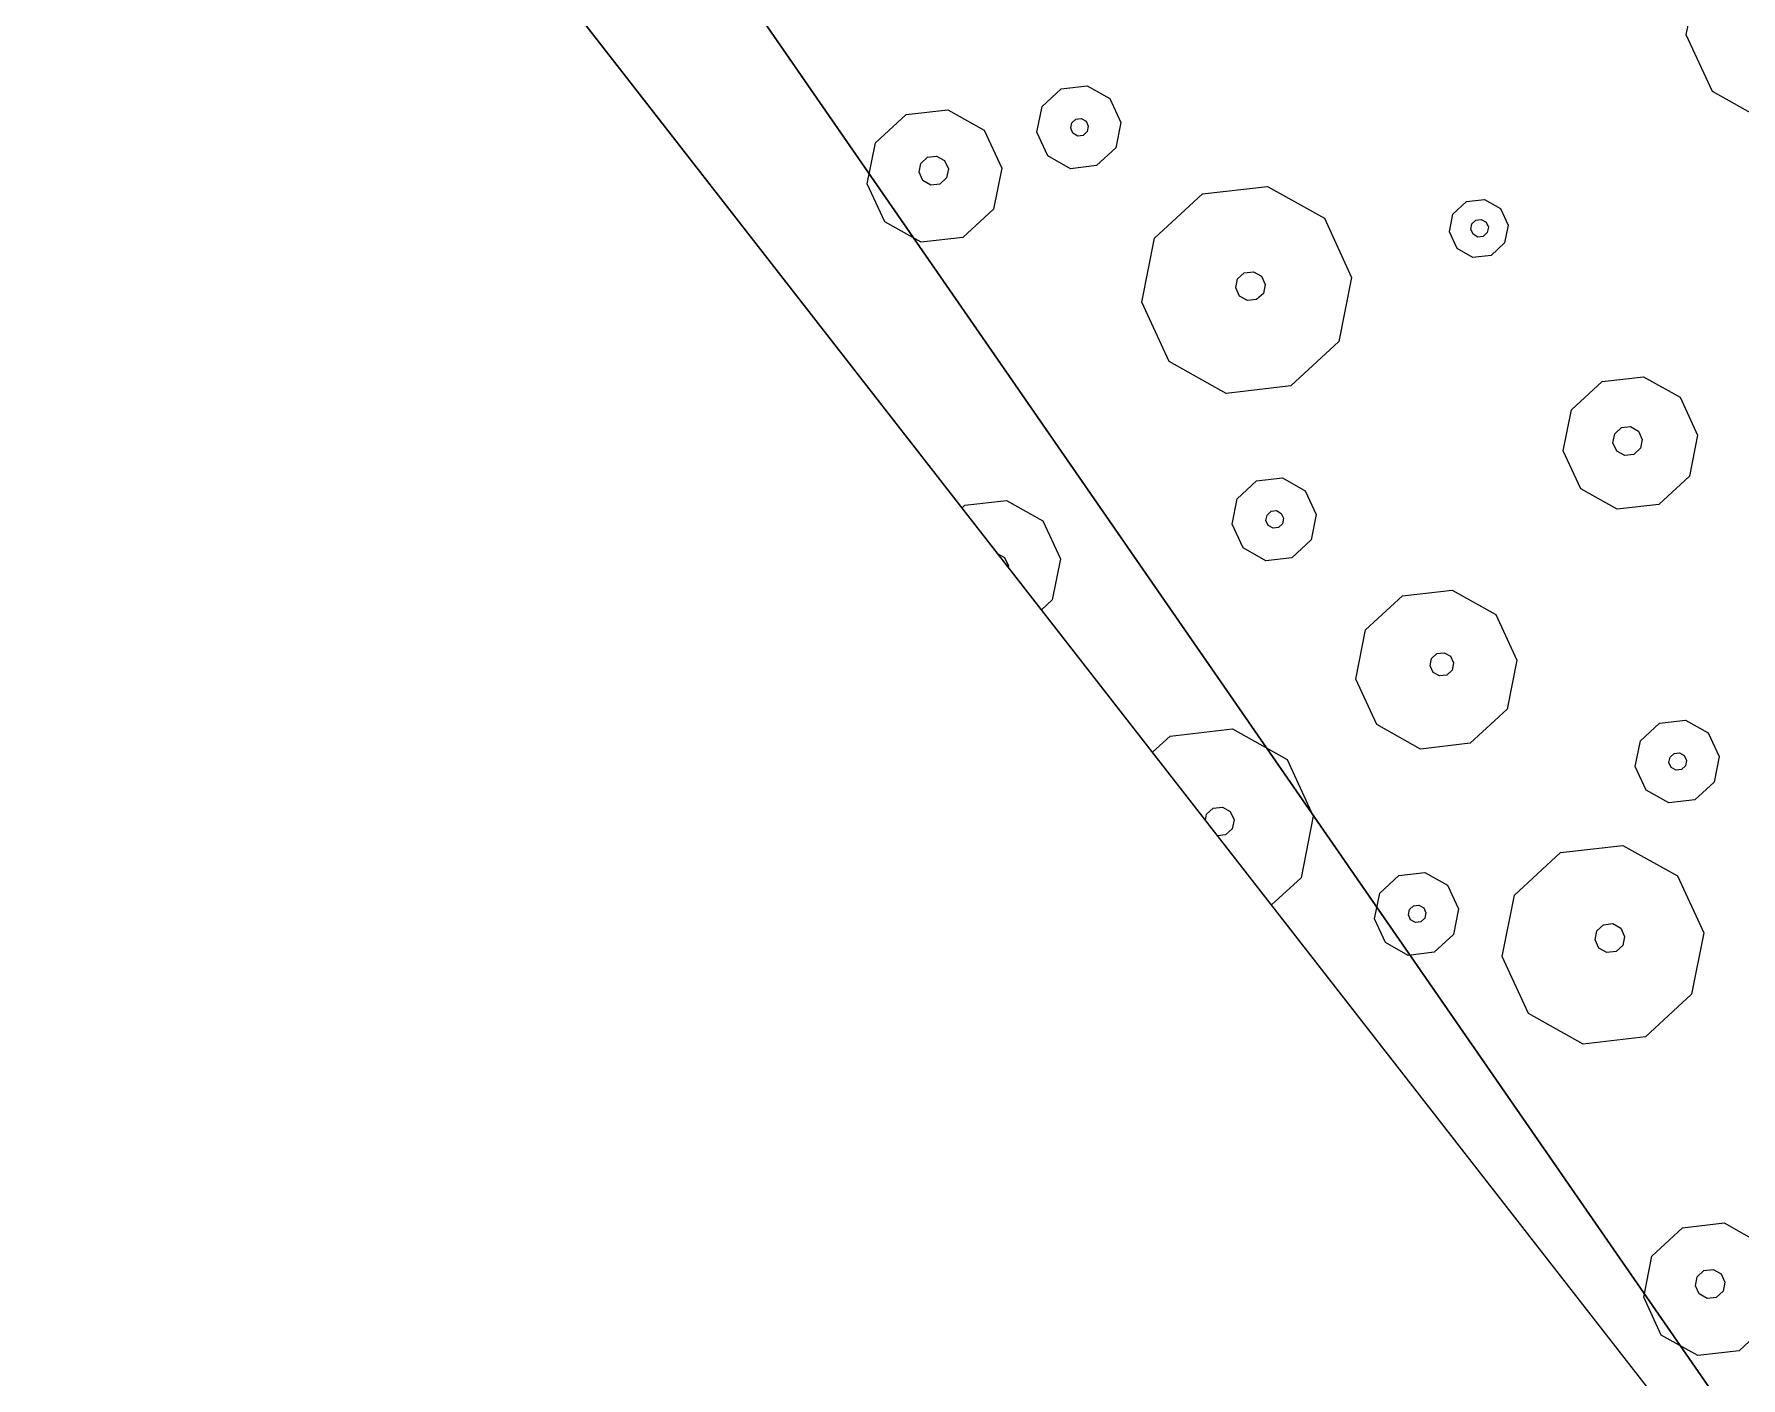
# Model space of a CAD drawing. Header units: metres. Extents: x -2858 to 512, y -1995 to 1252.
# Drawn here: x -541.983 to -538.752, y 375.199 to 377.744 of the extents above; entities that cross this region are included whole.
import ezdxf
from ezdxf.lldxf.tags import DXFTag

# ---------------------------------------------------------------- set-up
doc = ezdxf.new("R2010")
doc.units = ezdxf.units.M
doc.layers.add('Calque commun', color=7, linetype='Continuous')
doc.layers.add('Calque11', color=7, linetype='Continuous')
tags = doc.linetypes.add('HIDDENX2', pattern=[0.75, 0.5, -0.25]).pattern_tags.tags
tags[6:7] = [DXFTag(74, 4), DXFTag(75, 0), DXFTag(340, '0'), DXFTag(46, 1.0), DXFTag(50, 0.0), DXFTag(44, 0.0), DXFTag(45, 0.0)]
tags[4:5] = [DXFTag(74, 4), DXFTag(75, 0), DXFTag(340, '0'), DXFTag(46, 1.0), DXFTag(50, 0.0), DXFTag(44, 0.0), DXFTag(45, 0.0)]

# ---------------------------------------------------------------- blocks, each defined once
blk = doc.blocks.new('geometrebondepartleger')
at = {"layer": 'Calque11', "color": 7, "linetype": 'Continuous', "lineweight": 9}
blk.add_line((150.3457, 147.4392, 79), (130.1803, 35.9078, 79), dxfattribs=at)
blk = doc.blocks.new('pattern')
at = {"layer": 'Calque commun', "color": 54, "linetype": 'Continuous', "lineweight": 9}
for p, q in [((74.1771, 104.7296), (74.2559, 104.7221)), ((74.2559, 104.7221), (74.3152, 104.6698)), ((74.3152, 104.6698), (74.3324, 104.5925)), ((74.0947, 104.5396), (74.0776, 104.6168)), ((74.1705, 104.5995), (74.1774, 104.6153)), ((74.1774, 104.6153), (74.1923, 104.6241)), ((74.1923, 104.6241), (74.2096, 104.6225)), ((74.2096, 104.6225), (74.2225, 104.611)), ((74.1743, 104.5826), (74.1705, 104.5995)), ((74.2263, 104.5941), (74.2194, 104.5783)), ((74.2225, 104.611), (74.2263, 104.5941)), ((74.3324, 104.5925), (74.3009, 104.52)), ((74.1873, 104.5711), (74.1743, 104.5826)), ((74.2045, 104.5695), (74.1873, 104.5711)), ((74.2194, 104.5783), (74.2045, 104.5695)), ((74.1541, 104.4873), (74.0947, 104.5396)), ((74.3009, 104.52), (74.2328, 104.4797)), ((74.2328, 104.4797), (74.1541, 104.4873)), ((73.7111, 104.1443), (73.8133, 104.2046)), ((73.8133, 104.2046), (73.9314, 104.1933)), ((73.9314, 104.1933), (74.0204, 104.1148)), ((73.6639, 104.0354), (73.7111, 104.1443)), ((74.0204, 104.1148), (74.0462, 103.999)), ((73.6897, 103.9196), (73.6639, 104.0354)), ((73.8092, 104.0212), (73.8161, 104.0371)), ((73.8161, 104.0371), (73.831, 104.0459)), ((73.831, 104.0459), (73.8482, 104.0442)), ((73.8482, 104.0442), (73.8612, 104.0328)), ((73.813, 104.0043), (73.8092, 104.0212)), ((73.826, 103.9929), (73.813, 104.0043)), ((73.865, 104.0159), (73.8581, 104)), ((73.8612, 104.0328), (73.865, 104.0159)), ((73.8432, 103.9912), (73.826, 103.9929)), ((73.8581, 104), (73.8432, 103.9912)), ((74.0462, 103.999), (73.999, 103.8901)), ((73.423, 103.8979), (73.4427, 103.9432)), ((73.4427, 103.9432), (73.4853, 103.9684)), ((73.4853, 103.9684), (73.5345, 103.9637)), ((73.5345, 103.9637), (73.5715, 103.9309)), ((73.4893, 103.9023), (73.4983, 103.9075)), ((73.4983, 103.9075), (73.5086, 103.9066)), ((73.5086, 103.9066), (73.5164, 103.8997)), ((73.5715, 103.9309), (73.5823, 103.8827)), ((73.7787, 103.841), (73.6897, 103.9196)), ((73.4338, 103.8496), (73.423, 103.8979)), ((73.4852, 103.8927), (73.4893, 103.9023)), ((73.4875, 103.8826), (73.4852, 103.8927)), ((73.4952, 103.8757), (73.4875, 103.8826)), ((73.5056, 103.8747), (73.4952, 103.8757)), ((73.5145, 103.88), (73.5056, 103.8747)), ((73.5187, 103.8895), (73.5145, 103.88)), ((73.5164, 103.8997), (73.5187, 103.8895)), ((73.5823, 103.8827), (73.5626, 103.8373)), ((73.999, 103.8901), (73.8968, 103.8298)), ((73.4708, 103.8169), (73.4338, 103.8496)), ((73.8968, 103.8298), (73.7787, 103.841)), ((73.52, 103.8122), (73.4708, 103.8169)), ((73.5626, 103.8373), (73.52, 103.8122)), ((73.987, 103.7683), (74.0296, 103.7934)), ((74.0296, 103.7934), (74.0788, 103.7887)), ((74.0788, 103.7887), (74.1159, 103.756)), ((73.9673, 103.7229), (73.987, 103.7683)), ((74.1159, 103.756), (74.1266, 103.7077)), ((73.9781, 103.6746), (73.9673, 103.7229)), ((74.0295, 103.7178), (74.0336, 103.7273)), ((74.0318, 103.7076), (74.0295, 103.7178)), ((74.0336, 103.7273), (74.0426, 103.7326)), ((74.0426, 103.7326), (74.0529, 103.7316)), ((74.0529, 103.7316), (74.0607, 103.7247)), ((74.063, 103.7146), (74.0588, 103.7051)), ((74.0607, 103.7247), (74.063, 103.7146)), ((74.0396, 103.7008), (74.0318, 103.7076)), ((74.0499, 103.6998), (74.0396, 103.7008)), ((74.0588, 103.7051), (74.0499, 103.6998)), ((74.1266, 103.7077), (74.1069, 103.6623)), ((74.0151, 103.6419), (73.9781, 103.6746)), ((74.1069, 103.6623), (74.0644, 103.6372)), ((74.0644, 103.6372), (74.0151, 103.6419)), ((73.5621, 103.5363), (73.6438, 103.5845)), ((73.6438, 103.5845), (73.7383, 103.5755)), ((73.7383, 103.5755), (73.8095, 103.5127)), ((73.0164, 103.5066), (73.0845, 103.5469)), ((73.0845, 103.5469), (73.1633, 103.5394)), ((73.1633, 103.5394), (73.2226, 103.487)), ((73.5243, 103.4492), (73.5621, 103.5363)), ((72.985, 103.4341), (73.0164, 103.5066)), ((73.2226, 103.487), (73.2398, 103.4098)), ((73.8095, 103.5127), (73.8301, 103.42)), ((74.0396, 103.4463), (74.1418, 103.5067)), ((74.1418, 103.5067), (74.2175, 103.4994)), ((73.646, 103.4505), (73.658, 103.4575)), ((73.658, 103.4575), (73.6717, 103.4562)), ((73.6717, 103.4562), (73.6821, 103.4471)), ((73.0022, 103.3568), (72.985, 103.4341)), ((73.0854, 103.4182), (73.0923, 103.4341)), ((73.0923, 103.4341), (73.1072, 103.4429)), ((73.1072, 103.4429), (73.1244, 103.4412)), ((73.1244, 103.4412), (73.1374, 103.4298)), ((73.1374, 103.4298), (73.1411, 103.4129)), ((73.5449, 103.3565), (73.5243, 103.4492)), ((73.6405, 103.4378), (73.646, 103.4505)), ((73.6435, 103.4243), (73.6405, 103.4378)), ((73.6539, 103.4151), (73.6435, 103.4243)), ((73.6796, 103.4209), (73.6677, 103.4138)), ((73.6851, 103.4335), (73.6796, 103.4209)), ((73.6821, 103.4471), (73.6851, 103.4335)), ((73.8301, 103.42), (73.7923, 103.3329)), ((73.9924, 103.3375), (74.0396, 103.4463)), ((73.0891, 103.4013), (73.0854, 103.4182)), ((73.1021, 103.3899), (73.0891, 103.4013)), ((73.1193, 103.3882), (73.1021, 103.3899)), ((73.1342, 103.397), (73.1193, 103.3882)), ((73.1411, 103.4129), (73.1342, 103.397)), ((73.2398, 103.4098), (73.2083, 103.3372)), ((73.6677, 103.4138), (73.6539, 103.4151)), ((73.0615, 103.3045), (73.0022, 103.3568)), ((73.6161, 103.2937), (73.5449, 103.3565)), ((73.2083, 103.3372), (73.1402, 103.297)), ((73.7923, 103.3329), (73.7106, 103.2847)), ((74.0182, 103.2216), (73.9924, 103.3375)), ((74.1377, 103.3232), (74.1446, 103.3391)), ((74.1414, 103.3064), (74.1377, 103.3232)), ((74.1446, 103.3391), (74.1595, 103.3479)), ((74.1595, 103.3479), (74.1767, 103.3463)), ((74.1767, 103.3463), (74.188, 103.3363)), ((73.1402, 103.297), (73.0615, 103.3045)), ((73.7106, 103.2847), (73.6161, 103.2937)), ((74.1544, 103.2949), (74.1414, 103.3064)), ((74.1716, 103.2933), (74.1544, 103.2949)), ((74.1813, 103.299), (74.1716, 103.2933)), ((72.4872, 103.2096), (72.513, 103.0938)), ((74.1071, 103.1431), (74.0182, 103.2216)), ((74.1523, 103.1388), (74.1071, 103.1431)), ((72.513, 103.0938), (72.4658, 102.9849)), ((73.5903, 103.0236), (73.6099, 103.069)), ((73.6099, 103.069), (73.6525, 103.0941)), ((73.6525, 103.0941), (73.7017, 103.0894)), ((73.7017, 103.0894), (73.7388, 103.0567)), ((73.6566, 103.028), (73.6655, 103.0333)), ((73.6655, 103.0333), (73.6759, 103.0323)), ((73.6759, 103.0323), (73.6837, 103.0254)), ((73.7388, 103.0567), (73.7495, 103.0084)), ((73.601, 102.9753), (73.5903, 103.0236)), ((73.6525, 103.0185), (73.6566, 103.028)), ((73.6547, 103.0083), (73.6525, 103.0185)), ((73.6625, 103.0015), (73.6547, 103.0083)), ((73.6728, 103.0005), (73.6625, 103.0015)), ((73.6818, 103.0058), (73.6728, 103.0005)), ((73.6859, 103.0153), (73.6818, 103.0058)), ((73.6837, 103.0254), (73.6859, 103.0153)), ((73.7495, 103.0084), (73.7299, 102.9631)), ((72.4658, 102.9849), (72.3636, 102.9246)), ((72.9454, 102.9424), (72.9592, 102.9741)), ((72.9592, 102.9741), (72.989, 102.9917)), ((72.989, 102.9917), (73.0235, 102.9884)), ((73.0235, 102.9884), (73.0494, 102.9655)), ((73.6381, 102.9426), (73.601, 102.9753)), ((72.9529, 102.9086), (72.9454, 102.9424)), ((72.9832, 102.9395), (72.9873, 102.949)), ((72.9855, 102.9294), (72.9832, 102.9395)), ((72.9873, 102.949), (72.9963, 102.9543)), ((72.9963, 102.9543), (73.0066, 102.9533)), ((73.0066, 102.9533), (73.0144, 102.9465)), ((73.0166, 102.9363), (73.0125, 102.9268)), ((73.0144, 102.9465), (73.0166, 102.9363)), ((73.0494, 102.9655), (73.0569, 102.9317)), ((73.6873, 102.9379), (73.6381, 102.9426)), ((73.7299, 102.9631), (73.6873, 102.9379)), ((72.9789, 102.8857), (72.9529, 102.9086)), ((72.9932, 102.9225), (72.9855, 102.9294)), ((73.0036, 102.9215), (72.9932, 102.9225)), ((73.0125, 102.9268), (73.0036, 102.9215)), ((73.0569, 102.9317), (73.0432, 102.9)), ((73.0134, 102.8824), (72.9789, 102.8857)), ((73.0432, 102.9), (73.0134, 102.8824)), ((73.2309, 102.8198), (73.3373, 102.8826)), ((73.3373, 102.8826), (73.4604, 102.8709)), ((73.4604, 102.8709), (73.5531, 102.7891)), ((73.1817, 102.7064), (73.2309, 102.8198)), ((73.5531, 102.7891), (73.5799, 102.6684)), ((73.9955, 102.7643), (74.0636, 102.8046)), ((74.0636, 102.8046), (74.0914, 102.8019)), ((73.9641, 102.6918), (73.9955, 102.7643)), ((73.3498, 102.7065), (73.3647, 102.7153)), ((73.3647, 102.7153), (73.382, 102.7137)), ((73.382, 102.7137), (73.3949, 102.7022)), ((73.2086, 102.5857), (73.1817, 102.7064)), ((73.3429, 102.6906), (73.3498, 102.7065)), ((73.3467, 102.6738), (73.3429, 102.6906)), ((73.3987, 102.6853), (73.3918, 102.6694)), ((73.3949, 102.7022), (73.3987, 102.6853)), ((73.9813, 102.6145), (73.9641, 102.6918)), ((74.0643, 102.6841), (74.0712, 102.7)), ((74.0675, 102.6697), (74.0643, 102.6841)), ((74.0712, 102.7), (74.0732, 102.7011)), ((73.3597, 102.6623), (73.3467, 102.6738)), ((73.3769, 102.6607), (73.3597, 102.6623)), ((73.3918, 102.6694), (73.3769, 102.6607)), ((73.5799, 102.6684), (73.5308, 102.555)), ((74.0406, 102.5622), (73.9813, 102.6145)), ((73.3013, 102.5039), (73.2086, 102.5857)), ((73.5308, 102.555), (73.4243, 102.4922)), ((74.0479, 102.5615), (74.0406, 102.5622)), ((73.4243, 102.4922), (73.3013, 102.5039)), ((73.3033, 102.2982), (73.3459, 102.3234)), ((73.3459, 102.3234), (73.3951, 102.3187)), ((73.2836, 102.2529), (73.3033, 102.2982)), ((73.3951, 102.3187), (73.4322, 102.2859)), ((73.3458, 102.2477), (73.35, 102.2573)), ((73.35, 102.2573), (73.3589, 102.2625)), ((73.3589, 102.2625), (73.3692, 102.2616)), ((73.3692, 102.2616), (73.377, 102.2547)), ((73.4322, 102.2859), (73.4429, 102.2377)), ((73.2944, 102.2046), (73.2836, 102.2529)), ((73.3481, 102.2376), (73.3458, 102.2477)), ((73.3559, 102.2307), (73.3481, 102.2376)), ((73.3662, 102.2297), (73.3559, 102.2307)), ((73.3751, 102.235), (73.3662, 102.2297)), ((73.3793, 102.2445), (73.3751, 102.235)), ((73.377, 102.2547), (73.3793, 102.2445)), ((73.4429, 102.2377), (73.4232, 102.1923)), ((73.5183, 102.1879), (73.5865, 102.2281)), ((73.5865, 102.2281), (73.6652, 102.2206)), ((73.3314, 102.1719), (73.2944, 102.2046)), ((73.4232, 102.1923), (73.3807, 102.1672)), ((73.6652, 102.2206), (73.7245, 102.1682)), ((73.3807, 102.1672), (73.3314, 102.1719)), ((73.4869, 102.1153), (73.5183, 102.1879)), ((73.7245, 102.1682), (73.7417, 102.091)), ((73.5041, 102.0381), (73.4869, 102.1153)), ((73.5799, 102.0979), (73.5868, 102.1138)), ((73.5836, 102.081), (73.5799, 102.0979)), ((73.5868, 102.1138), (73.6017, 102.1226)), ((73.6017, 102.1226), (73.6189, 102.1209)), ((73.6189, 102.1209), (73.6319, 102.1095)), ((73.6319, 102.1095), (73.6356, 102.0926)), ((73.5966, 102.0696), (73.5836, 102.081)), ((73.6138, 102.0679), (73.5966, 102.0696)), ((73.6287, 102.0767), (73.6138, 102.0679)), ((73.6356, 102.0926), (73.6287, 102.0767)), ((73.7417, 102.091), (73.7103, 102.0184)), ((73.5634, 101.9857), (73.5041, 102.0381)), ((73.7103, 102.0184), (73.6421, 101.9782)), ((73.6421, 101.9782), (73.5634, 101.9857))]:
    blk.add_line(p, q, dxfattribs=at)
at = {"layer": 'Calque commun', "color": 7, "linetype": 'Continuous', "lineweight": 9}
mesh = blk.add_polyface(dxfattribs=at)
corners = [(70.8497, 113.5412), (53.8349, 19.1692), (74.7282, 106.3237), (76.0435, 113.5984), (74.769, 106.1763), (58.8077, 18.2701), (114.1703, 105.207), (114.1703, 98.5387)]
mesh.append_faces([[corners[k] for k in face] for face in [(3, 4, 6)]], dxfattribs={"vtx0": -1, "vtx1": -1, "color": 7})
mesh.append_faces([[corners[k] for k in face] for face in [(3, 2, 4)]], dxfattribs={"vtx0": -1, "vtx2": -1, "color": 7})
mesh.append_faces([[corners[k] for k in face] for face in [(5, 2, 1)]], dxfattribs={"vtx1": -1, "color": 7})
mesh.append_faces([[corners[k] for k in face] for face in [(0, 1, 2), (3, 0, 2)]], dxfattribs={"vtx1": -1, "vtx2": -1, "color": 7})
mesh.append_faces([[corners[k] for k in face] for face in [(4, 7, 6)]], dxfattribs={"vtx2": -1, "color": 7})

msp = doc.modelspace()

# ---------------------------------------------------------------- linework, layer by layer
at = {"layer": 'Calque commun', "color": 3, "linetype": 'HIDDENX2', "lineweight": 18, "extrusion": (0, 0, -1)}
msp.add_arc((494.5277, 544.1418), 162.6468, 258.823451, 321.396966, dxfattribs=at)
msp.add_arc((494.5277, 544.1418), 162.6468, 258.823451, 321.396966, dxfattribs=at)
msp.add_arc((494.5277, 544.1418), 162.6468, 258.823451, 321.396966, dxfattribs=at)

# ---------------------------------------------------------------- block references
at = {"layer": 'Calque commun', "color": 0, "linetype": 'ByBlock', "lineweight": -2, "rotation": 228.1617603435354}
for name, p in [('geometrebondepartleger', (-528.8356, 560.3039)), ('pattern', (-567.2453, 500.4263))]:
    msp.add_blockref(name, p, dxfattribs=at)

doc.saveas('drawing.dxf')
